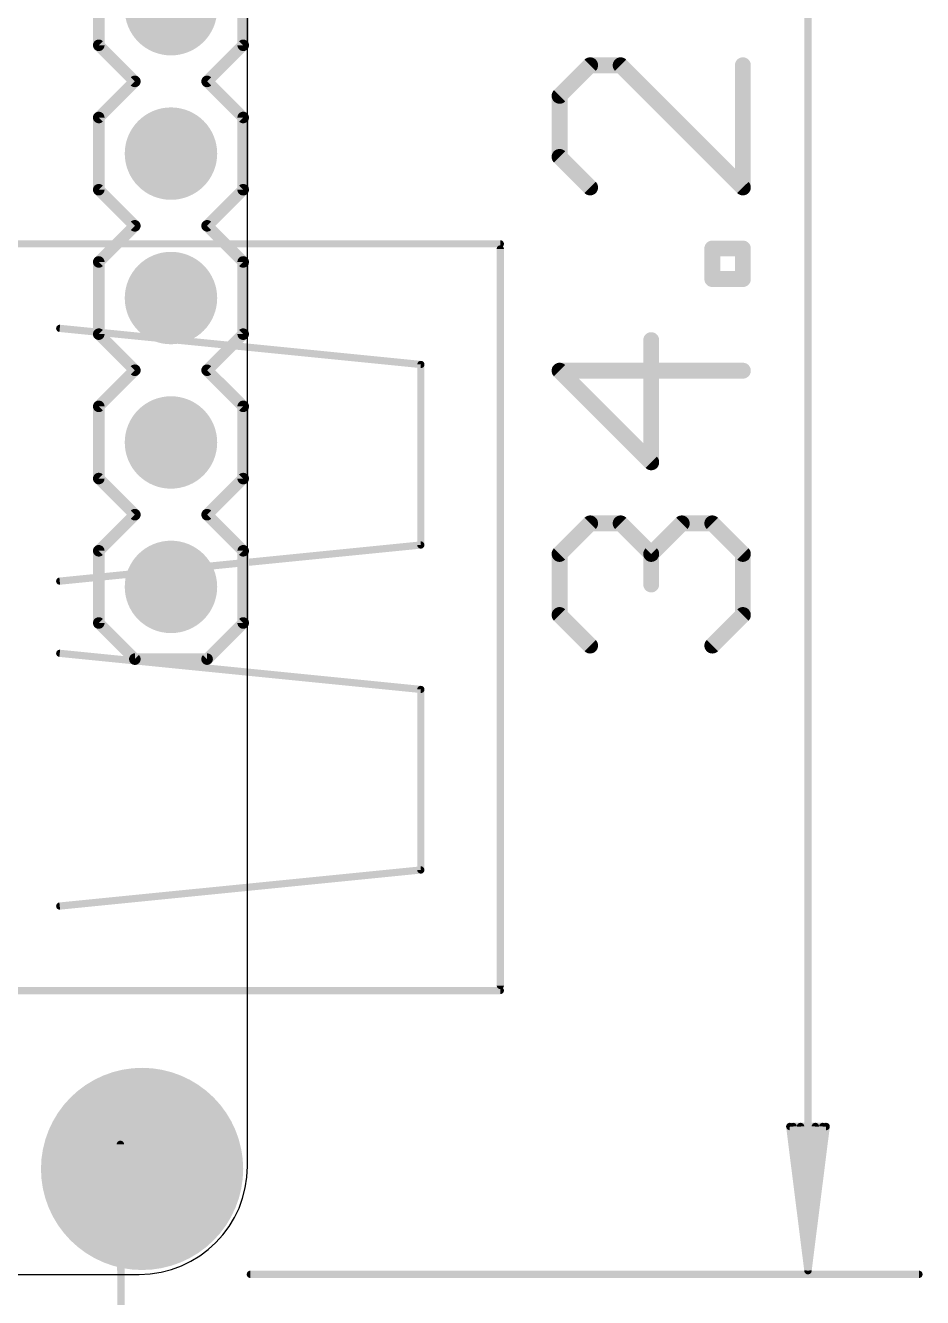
# Model space of a CAD drawing. Extents: x -11.3 to 37.9, y -12.4 to 40.8.
# Drawn here: x 22.13 to 37.91, y -0.41 to 21.96 of the extents above; entities that cross this region are included whole.
import ezdxf

# ---------------------------------------------------------------- set-up
doc = ezdxf.new("R2010")
doc.units = 0
for name, color, linetype in [('17', 82, 'CONTINUOUS'), ('18', 82, 'CONTINUOUS'), ('20', 7, 'CONTINUOUS'), ('51', 2, 'CONTINUOUS')]:
    doc.layers.add(name, color=color, linetype=linetype)

# ---------------------------------------------------------------- blocks, each defined once
blk = doc.blocks.new('RECT')
blk.add_solid([(-0.5, -0.5), (0.5, -0.5), (-0.5, 0.5), (0.5, 0.5)])
blk = doc.blocks.new('ROUNDP')
at = {"const_width": 0.5}
blk.add_lwpolyline([(0, -0.25, 1), (0, 0.25, 1), (0, -0.25)], format="xyb", dxfattribs=at)
blk = doc.blocks.new('ROUNDV')
at = {"const_width": 0.5}
blk.add_lwpolyline([(0, -0.25, 1), (0, 0.25, 1), (0, -0.25)], format="xyb", dxfattribs=at)

msp = doc.modelspace()

# ---------------------------------------------------------------- linework, layer by layer
at = {"layer": '20'}
for p, q in [((26.035, 1.905), (26.035, 32.385)), ((1.905, 0), (24.13, 0))]:
    msp.add_line(p, q, dxfattribs=at)
msp.add_arc((24.13, 1.905), 1.905, 270, 0, dxfattribs=at)
at = {"layer": '51'}
for points, const_width in [([(35.8902, 34.215), (35.8902, 0.065)], 0.13), ([(23.4188, 21.6154), (23.4188, 22.8854)], 0.2032), ([(25.9588, 22.8854), (25.9588, 21.6154)], 0.2032), ([(24.0538, 20.9804), (23.4188, 21.6154)], 0.2032), ([(25.9588, 21.6154), (25.3238, 20.9804)], 0.2032), ([(32.0594, 21.2642), (31.5221, 20.7269)], 0.2794), ([(32.5966, 21.2642), (32.0594, 21.2642)], 0.2794), ([(34.7455, 19.1152), (32.5966, 21.2642)], 0.2794), ([(34.7455, 21.2642), (34.7455, 19.1152)], 0.2794), ([(24.0538, 20.9804), (23.4188, 20.3454)], 0.2032), ([(25.9588, 20.3454), (25.3238, 20.9804)], 0.2032), ([(31.5221, 20.7269), (31.5221, 19.6525)], 0.2794), ([(23.4188, 19.0754), (23.4188, 20.3454)], 0.2032), ([(25.9588, 20.3454), (25.9588, 19.0754)], 0.2032), ([(31.5221, 19.6525), (32.0594, 19.1152)], 0.2794), ([(24.0538, 18.4404), (23.4188, 19.0754)], 0.2032), ([(25.9588, 19.0754), (25.3238, 18.4404)], 0.2032), ([(23.4188, 17.8054), (24.0538, 18.4404)], 0.2032), ([(25.3238, 18.4404), (25.9588, 17.8054)], 0.2032), ([(16.4973, 18.1229), (30.48, 18.1229)], 0.127), ([(34.2083, 17.5039), (34.2083, 18.0411)], 0.2794), ([(34.2083, 18.0411), (34.7455, 18.0411)], 0.2794), ([(34.7455, 18.0411), (34.7455, 17.5039)], 0.2794), ([(23.4188, 16.5354), (23.4188, 17.8054)], 0.2032), ([(25.9588, 17.8054), (25.9588, 16.5354)], 0.2032), ([(30.48, 5.08), (30.48, 18.034)], 0.127), ([(34.7455, 17.5039), (34.2083, 17.5039)], 0.2794), ([(22.733, 16.637), (29.083, 16.002)], 0.127), ([(24.0538, 15.9004), (23.4188, 16.5354)], 0.2032), ([(25.9588, 16.5354), (25.3238, 15.9004)], 0.2032), ([(33.1338, 14.2811), (33.1338, 16.43)], 0.2794), ([(23.4188, 15.2654), (24.0538, 15.9004)], 0.2032), ([(25.3238, 15.9004), (25.9588, 15.2654)], 0.2032), ([(29.083, 16.002), (29.083, 12.827)], 0.127), ([(34.7455, 15.8928), (31.5221, 15.8928)], 0.2794), ([(31.5221, 15.8928), (33.1338, 14.2811)], 0.2794), ([(23.4188, 13.9954), (23.4188, 15.2654)], 0.2032), ([(25.9588, 15.2654), (25.9588, 13.9954)], 0.2032), ([(24.0538, 13.3604), (23.4188, 13.9954)], 0.2032), ([(25.9588, 13.9954), (25.3238, 13.3604)], 0.2032), ([(24.0538, 13.3604), (23.4188, 12.7254)], 0.2032), ([(25.9588, 12.7254), (25.3238, 13.3604)], 0.2032), ([(31.5221, 12.67), (32.0594, 13.2073)], 0.2794), ([(32.0594, 13.2073), (32.5966, 13.2073)], 0.2794), ([(32.5966, 13.2073), (33.1338, 12.67)], 0.2794), ([(33.1338, 12.67), (33.6711, 13.2073)], 0.2794), ([(33.6711, 13.2073), (34.2083, 13.2073)], 0.2794), ([(34.2083, 13.2073), (34.7455, 12.67)], 0.2794), ([(29.083, 12.827), (22.733, 12.192)], 0.127), ([(23.4188, 11.4554), (23.4188, 12.7254)], 0.2032), ([(25.9588, 12.7254), (25.9588, 11.4554)], 0.2032), ([(31.5221, 11.5956), (31.5221, 12.67)], 0.2794), ([(33.1338, 12.67), (33.1338, 12.1328)], 0.2794), ([(34.7455, 12.67), (34.7455, 11.5956)], 0.2794), ([(32.0594, 11.0584), (31.5221, 11.5956)], 0.2794), ([(34.7455, 11.5956), (34.2083, 11.0584)], 0.2794), ([(24.0538, 10.8204), (23.4188, 11.4554)], 0.2032), ([(25.9588, 11.4554), (25.3238, 10.8204)], 0.2032), ([(29.083, 10.287), (22.733, 10.922)], 0.127), ([(24.0538, 10.8204), (25.3238, 10.8204)], 0.2032), ([(29.083, 7.112), (29.083, 10.287)], 0.127), ([(22.733, 6.477), (29.083, 7.112)], 0.127), ([(16.4973, 4.9911), (30.48, 4.9911)], 0.127), ([(35.8902, 0.065), (35.571, 2.6)], 0.13), ([(35.571, 2.6), (36.2094, 2.6)], 0.13), ([(35.8902, 0.065), (35.6302, 2.6)], 0.13), ([(35.8902, 0.065), (35.7602, 2.6)], 0.13), ([(36.2094, 2.6), (35.8902, 0.065)], 0.13), ([(36.0202, 2.6), (35.8902, 0.065)], 0.13), ([(36.1502, 2.6), (35.8902, 0.065)], 0.13), ([(23.7998, 2.286), (23.8512, -12.2862)], 0.13), ([(26.086, 0), (37.8402, 0)], 0.13)]:
    msp.add_lwpolyline(points, dxfattribs=dict(at, const_width=const_width))
for points, const_width in [([(23.4547, 21.6513, 1), (23.3829, 21.5795)], 0.1016), ([(25.9947, 21.5795, 1), (25.9229, 21.6513)], 0.1016), ([(23.368, 21.6154, 1), (23.4696, 21.6154)], 0.1016), ([(25.908, 21.6154, 1), (26.0096, 21.6154)], 0.1016), ([(32.0594, 21.334, 1), (32.0594, 21.1943)], 0.1397), ([(32.1088, 21.2148, 1), (32.01, 21.3135)], 0.1397), ([(32.646, 21.3135, 1), (32.5472, 21.2148)], 0.1397), ([(32.5966, 21.1943, 1), (32.5966, 21.334)], 0.1397), ([(34.8154, 21.2642, 1), (34.6756, 21.2642)], 0.1397), ([(24.0897, 20.9445, 1), (24.0179, 21.0163)], 0.1016), ([(24.0179, 20.9445, 1), (24.0897, 21.0163)], 0.1016), ([(25.3597, 21.0163, 1), (25.2879, 20.9445)], 0.1016), ([(25.2879, 21.0163, 1), (25.3597, 20.9445)], 0.1016), ([(31.592, 20.7269, 1), (31.4523, 20.7269)], 0.1397), ([(31.4728, 20.7763, 1), (31.5715, 20.6775)], 0.1397), ([(23.4696, 20.3454, 1), (23.368, 20.3454)], 0.1016), ([(23.3829, 20.3813, 1), (23.4547, 20.3095)], 0.1016), ([(26.0096, 20.3454, 1), (25.908, 20.3454)], 0.1016), ([(25.9229, 20.3095, 1), (25.9947, 20.3813)], 0.1016), ([(31.5715, 19.7019, 1), (31.4728, 19.6031)], 0.1397), ([(31.4523, 19.6525, 1), (31.592, 19.6525)], 0.1397), ([(23.4547, 19.1113, 1), (23.3829, 19.0395)], 0.1016), ([(23.368, 19.0754, 1), (23.4696, 19.0754)], 0.1016), ([(25.908, 19.0754, 1), (26.0096, 19.0754)], 0.1016), ([(25.9947, 19.0395, 1), (25.9229, 19.1113)], 0.1016), ([(32.01, 19.0659, 1), (32.1088, 19.1646)], 0.1397), ([(34.6756, 19.1152, 1), (34.8154, 19.1152)], 0.1397), ([(34.6961, 19.0659, 1), (34.7949, 19.1646)], 0.1397), ([(24.0897, 18.4045, 1), (24.0179, 18.4763)], 0.1016), ([(24.0179, 18.4045, 1), (24.0897, 18.4763)], 0.1016), ([(25.3597, 18.4763, 1), (25.2879, 18.4045)], 0.1016), ([(25.2879, 18.4763, 1), (25.3597, 18.4045)], 0.1016), ([(30.48, 18.0912, 1), (30.48, 18.1547)], 0.0635), ([(34.2781, 18.0411, 1), (34.1384, 18.0411)], 0.1397), ([(34.2083, 18.1109, 1), (34.2083, 17.9712)], 0.1397), ([(34.8154, 18.0411, 1), (34.6756, 18.0411)], 0.1397), ([(34.7455, 17.9712, 1), (34.7455, 18.1109)], 0.1397), ([(23.4696, 17.8054, 1), (23.368, 17.8054)], 0.1016), ([(26.0096, 17.8054, 1), (25.908, 17.8054)], 0.1016), ([(30.5117, 18.034, 1), (30.4483, 18.034)], 0.0635), ([(23.3829, 17.8413, 1), (23.4547, 17.7695)], 0.1016), ([(25.9229, 17.7695, 1), (25.9947, 17.8413)], 0.1016), ([(34.1384, 17.5039, 1), (34.2781, 17.5039)], 0.1397), ([(34.2083, 17.5737, 1), (34.2083, 17.434)], 0.1397), ([(34.6756, 17.5039, 1), (34.8154, 17.5039)], 0.1397), ([(34.7455, 17.434, 1), (34.7455, 17.5737)], 0.1397), ([(22.7362, 16.6686, 1), (22.7298, 16.6054)], 0.0635), ([(23.4547, 16.5713, 1), (23.3829, 16.4995)], 0.1016), ([(23.368, 16.5354, 1), (23.4696, 16.5354)], 0.1016), ([(25.908, 16.5354, 1), (26.0096, 16.5354)], 0.1016), ([(25.9947, 16.4995, 1), (25.9229, 16.5713)], 0.1016), ([(33.2037, 16.43, 1), (33.064, 16.43)], 0.1397), ([(24.0897, 15.8645, 1), (24.0179, 15.9363)], 0.1016), ([(24.0179, 15.8645, 1), (24.0897, 15.9363)], 0.1016), ([(25.3597, 15.9363, 1), (25.2879, 15.8645)], 0.1016), ([(25.2879, 15.9363, 1), (25.3597, 15.8645)], 0.1016), ([(29.1148, 16.002, 1), (29.0513, 16.002)], 0.0635), ([(29.0798, 15.9704, 1), (29.0862, 16.0336)], 0.0635), ([(31.5221, 15.9626, 1), (31.5221, 15.8229)], 0.1397), ([(31.5715, 15.9422, 1), (31.4728, 15.8434)], 0.1397), ([(34.7455, 15.8229, 1), (34.7455, 15.9626)], 0.1397), ([(23.4696, 15.2654, 1), (23.368, 15.2654)], 0.1016), ([(23.3829, 15.3013, 1), (23.4547, 15.2295)], 0.1016), ([(26.0096, 15.2654, 1), (25.908, 15.2654)], 0.1016), ([(25.9229, 15.2295, 1), (25.9947, 15.3013)], 0.1016), ([(33.064, 14.2811, 1), (33.2037, 14.2811)], 0.1397), ([(33.0844, 14.2317, 1), (33.1832, 14.3305)], 0.1397), ([(23.4547, 14.0313, 1), (23.3829, 13.9595)], 0.1016), ([(25.9947, 13.9595, 1), (25.9229, 14.0313)], 0.1016), ([(23.368, 13.9954, 1), (23.4696, 13.9954)], 0.1016), ([(25.908, 13.9954, 1), (26.0096, 13.9954)], 0.1016), ([(24.0897, 13.3245, 1), (24.0179, 13.3963)], 0.1016), ([(24.0179, 13.3245, 1), (24.0897, 13.3963)], 0.1016), ([(25.3597, 13.3963, 1), (25.2879, 13.3245)], 0.1016), ([(25.2879, 13.3963, 1), (25.3597, 13.3245)], 0.1016), ([(32.0594, 13.2771, 1), (32.0594, 13.1374)], 0.1397), ([(32.1088, 13.1579, 1), (32.01, 13.2567)], 0.1397), ([(32.646, 13.2567, 1), (32.5472, 13.1579)], 0.1397), ([(32.5966, 13.1374, 1), (32.5966, 13.2771)], 0.1397), ([(33.6711, 13.2771, 1), (33.6711, 13.1374)], 0.1397), ([(33.7204, 13.1579, 1), (33.6217, 13.2567)], 0.1397), ([(34.2577, 13.2567, 1), (34.1589, 13.1579)], 0.1397), ([(34.2083, 13.1374, 1), (34.2083, 13.2771)], 0.1397), ([(23.4696, 12.7254, 1), (23.368, 12.7254)], 0.1016), ([(23.3829, 12.7613, 1), (23.4547, 12.6895)], 0.1016), ([(26.0096, 12.7254, 1), (25.908, 12.7254)], 0.1016), ([(25.9229, 12.6895, 1), (25.9947, 12.7613)], 0.1016), ([(29.0513, 12.827, 1), (29.1148, 12.827)], 0.0635), ([(29.0862, 12.7954, 1), (29.0798, 12.8586)], 0.0635), ([(31.592, 12.67, 1), (31.4523, 12.67)], 0.1397), ([(31.4728, 12.7194, 1), (31.5715, 12.6206)], 0.1397), ([(33.2037, 12.67, 1), (33.064, 12.67)], 0.1397), ([(33.0844, 12.7194, 1), (33.1832, 12.6206)], 0.1397), ([(33.0844, 12.6206, 1), (33.1832, 12.7194)], 0.1397), ([(34.8154, 12.67, 1), (34.6756, 12.67)], 0.1397), ([(34.6961, 12.6206, 1), (34.7949, 12.7194)], 0.1397), ([(22.7298, 12.2236, 1), (22.7362, 12.1604)], 0.0635), ([(33.064, 12.1328, 1), (33.2037, 12.1328)], 0.1397), ([(31.5715, 11.645, 1), (31.4728, 11.5462)], 0.1397), ([(31.4523, 11.5956, 1), (31.592, 11.5956)], 0.1397), ([(34.6756, 11.5956, 1), (34.8154, 11.5956)], 0.1397), ([(34.7949, 11.5462, 1), (34.6961, 11.645)], 0.1397), ([(23.4547, 11.4913, 1), (23.3829, 11.4195)], 0.1016), ([(23.368, 11.4554, 1), (23.4696, 11.4554)], 0.1016), ([(25.908, 11.4554, 1), (26.0096, 11.4554)], 0.1016), ([(25.9947, 11.4195, 1), (25.9229, 11.4913)], 0.1016), ([(22.7362, 10.9536, 1), (22.7298, 10.8904)], 0.0635), ([(32.01, 11.009, 1), (32.1088, 11.1078)], 0.1397), ([(34.1589, 11.1078, 1), (34.2577, 11.009)], 0.1397), ([(24.0538, 10.8712, 1), (24.0538, 10.7696)], 0.1016), ([(24.0179, 10.7845, 1), (24.0897, 10.8563)], 0.1016), ([(25.2879, 10.8563, 1), (25.3597, 10.7845)], 0.1016), ([(25.3238, 10.7696, 1), (25.3238, 10.8712)], 0.1016), ([(29.1148, 10.287, 1), (29.0513, 10.287)], 0.0635), ([(29.0798, 10.2554, 1), (29.0862, 10.3186)], 0.0635), ([(29.0862, 7.0804, 1), (29.0798, 7.1436)], 0.0635), ([(29.0513, 7.112, 1), (29.1148, 7.112)], 0.0635), ([(22.7298, 6.5086, 1), (22.7362, 6.4454)], 0.0635), ([(30.4483, 5.08, 1), (30.5117, 5.08)], 0.0635), ([(30.48, 4.9594, 1), (30.48, 5.0229)], 0.0635), ([(35.6032, 2.6041, 1), (35.5387, 2.5959)], 0.065), ([(35.571, 2.6325, 1), (35.571, 2.5675)], 0.065), ([(35.6625, 2.6033, 1), (35.5979, 2.5967)], 0.065), ([(35.7927, 2.6017, 1), (35.7277, 2.5983)], 0.065), ([(36.0527, 2.5983, 1), (35.9877, 2.6017)], 0.065), ([(36.1825, 2.5967, 1), (36.1179, 2.6033)], 0.065), ([(36.2417, 2.5959, 1), (36.1772, 2.6041)], 0.065), ([(36.2094, 2.5675, 1), (36.2094, 2.6325)], 0.065), ([(23.8323, 2.2861, 1), (23.7673, 2.2859)], 0.065), ([(26.086, 0.0325, 1), (26.086, -0.0325)], 0.065), ([(35.858, 0.0691, 1), (35.9224, 0.0609)], 0.065), ([(35.8579, 0.0683, 1), (35.9225, 0.0617)], 0.065), ([(35.8577, 0.0633, 1), (35.9227, 0.0667)], 0.065), ([(35.8577, 0.0667, 1), (35.9227, 0.0633)], 0.065), ([(35.8577, 0.065, 1), (35.9227, 0.065)], 0.065), ([(35.8579, 0.0617, 1), (35.9225, 0.0683)], 0.065), ([(35.858, 0.0609, 1), (35.9224, 0.0691)], 0.065), ([(37.8402, -0.0325, 1), (37.8402, 0.0325)], 0.065)]:
    msp.add_lwpolyline(points, format="xyb", dxfattribs=dict(at, const_width=const_width))

# ---------------------------------------------------------------- block references
at = {"layer": '17', "xscale": 1.6256, "yscale": 1.6256}
for p in [(24.6888, 22.2504), (24.6888, 22.2504), (24.6888, 19.7104), (24.6888, 19.7104), (24.6888, 17.1704), (24.6888, 17.1704), (24.6888, 14.6304), (24.6888, 14.6304), (24.6888, 12.0904), (24.6888, 12.0904)]:
    msp.add_blockref('ROUNDP', p, dxfattribs=at)
at = {"layer": '18', "xscale": 3.556, "yscale": 3.556}
msp.add_blockref('ROUNDV', (24.1808, 1.8542), dxfattribs=at)
at = {"layer": '51', "xscale": 0.508, "yscale": 0.508, "rotation": 270}
for p in [(24.6888, 19.7104), (24.6888, 17.1704), (24.6888, 14.6304), (24.6888, 12.0904)]:
    msp.add_blockref('RECT', p, dxfattribs=at)

doc.saveas('drawing.dxf')
